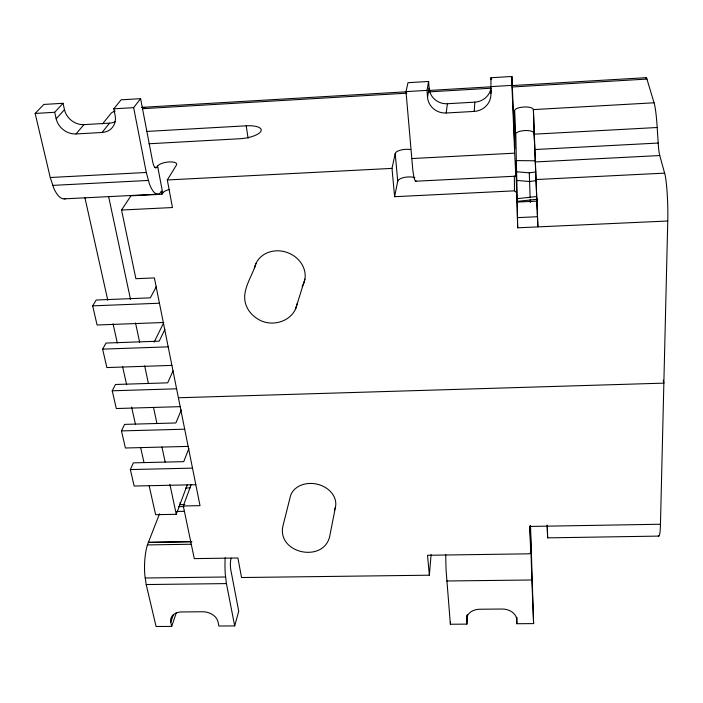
<?xml version="1.0" encoding="UTF-8"?>
<svg xmlns="http://www.w3.org/2000/svg" width="703" height="703" viewBox="0 0 703 703"><rect width="100%" height="100%" fill="white"/><g stroke="black" fill="none" stroke-linecap="round" stroke-linejoin="round"><path stroke-width="1.05" d="M658.333 535.756A32.136 2.909 87.3 0 0 660.398 526.855L667.85 217.236A36.661 3.823 88.6 0 0 665.091 174.871L659.757 155.539A24.087 2.452 89 0 1 658.869 150.565L658.737 149.467A24.087 2.452 89 0 1 658.193 143.043L657.033 124.993A47.778 4.613 88.9 0 0 654.352 103.772L646.672 78.182A33.19 3.04 89 0 0 645.486 78.376M416.097 180.899A37.224 3.278 87.2 0 1 412.819 170.161L406 91.618L407.977 82.699L428.602 81.46L427.02 90.379L427.521 97.172A17.601 16.995 4.1 0 0 446.194 112.998L474.182 111.417A17.689 17.048 -4.9 0 0 490.914 93.481L491.037 90.476M490.914 93.481L490.958 77.743L511.907 76.486L514.886 149.001L514.57 110.661A9.42 3.146 -3.4 0 1 523.893 107.005A9.42 3.146 -3.4 0 1 533.384 109.598L654.08 102.787M445.746 554.474A30.853 2.241 88.7 0 0 446.141 570.801L450.368 624.246L466.906 624.115L466.783 615.652M466.906 624.115L467.328 614.475M450.368 624.246L450.491 622.102M658.729 536.099L547.637 537.857L547.338 526.152M474.182 111.417L474.859 102.146A17.355 16.784 -6.3 0 0 490.905 88.85M191.216 484.525L183.29 505.975L194.274 558.621L237.895 557.997L241.542 577.532L429.357 575.203L431.106 554.588M446.194 112.998L447.407 103.728A17.267 16.731 3.5 0 1 429.094 88.147L428.602 81.46M415.684 181.216L515.861 176.181L515.8 162.279L517.672 227.807L667.788 221.006M427.521 97.172L429.094 88.147M335.551 506.678L329.804 535.818C324.399 563.173 277.65 553.99 282.755 526.74L290.005 497.882A23.199 18.445 12.1 0 1 318.468 484.516A23.199 18.445 12.1 0 1 334.32 510.343M516.248 192.332L514.473 190.838L394.603 196.699L397.722 181.172L395.227 153.456A9.939 3.568 -5.2 0 1 410.631 149.546M394.603 196.699L392.002 168.386L395.227 153.456M159.537 513.805L147.41 544.922A29.992 8.954 -88.8 0 0 144.783 574.667L146.189 584.545L156.084 626.514L171.708 626.391L170.785 622.322A13.515 9.912 15.4 0 1 181.602 611.953L202.71 611.759A13.533 9.965 14.7 0 1 218.035 621.935L218.87 626.03L234.688 625.907L238.721 611.215L230.786 569.773A8.225 1.96 -89.5 0 1 231.138 558.138M255.98 263.476C252.078 277.167 239.916 291.815 246.691 306.657C249.38 312.94 254.697 317.703 260.778 320.647C273.115 326.368 289.759 321.728 295.576 308.96L304.935 279.047M295.576 308.96L297.404 303.186M517.672 227.807L516.933 185.46A50.018 0.501 87.9 0 0 516.371 163.614L515.817 133.456A9.332 3.26 -3.3 0 1 524.728 130.565A9.332 3.26 -3.3 0 1 533.779 132.48L534.5 142.419M171.708 626.391L176.304 612.752M170.785 622.322L173.421 614.545M149.194 485.922L155.618 514.684L176.277 514.306L187.385 484.578M188.905 448.4L183.755 461.651L133.368 462.855L130.363 469.569L134.159 486.037L195.821 484.71M181.312 409.919L175.864 422.969L124.598 424.392L121.461 430.913L125.398 447.996L188.14 446.405M173.07 370.841L167.683 382.836L115.485 384.488L112.225 390.798L116.311 408.531L180.179 406.659M164.889 329.443L159.177 341.157L106.039 343.055L102.629 349.145L106.874 367.564L171.91 365.393M154.124 342.15L163.773 322.607M156.497 286.297L150.345 297.852L96.223 300.023L92.664 305.858L97.076 325.006L163.307 322.51M183.29 505.975L200.021 505.65L154.37 277.922L135.881 278.696L121.549 210.03L130.934 195.812L161.945 194.256L162.709 193A9.701 3.515 -9.1 0 1 169.318 189.52M121.549 210.03L172.455 207.543L167.305 179.968L176.462 165.047A9.807 3.374 -8.9 0 0 169.3 161.936A9.807 3.374 -8.9 0 0 157.595 166.049L156.813 167.261L154.642 167.376M161.945 194.256L161.339 191.058L160.231 192.868A36.319 10.457 85.2 0 1 149.352 183.676L146.286 172.472L133.649 107.647L140.6 98.666L121.101 99.826L113.789 108.816L115.125 115.362A17.724 15.255 39.5 0 1 102.076 132.48L76.038 133.948A17.751 15.114 39.8 0 1 56.17 118.789L54.693 112.295L63.042 103.297L64.474 109.694A17.426 14.904 40.3 0 0 83.938 124.624L109.519 123.148A17.399 15.044 40.1 0 0 115.406 121.593M102.076 132.48L109.519 123.148M102.497 123.913L111.109 113.288A8.735 2.645 -9 0 1 115.195 111.1M76.038 133.948L83.938 124.624M56.17 118.789L64.474 109.694M65.792 198.51A35.994 12.953 84.4 0 1 53.946 188.562L50.247 177.507L35.15 113.447L43.841 104.439L63.042 103.297M530.159 525.8L530.747 552.663L529.35 553.815L427.529 555.273L429.357 575.203M517.153 201.383L537.733 199.195M517.118 198.677L536.442 196.559M516.187 171.769L529.271 172.815L535.783 171.989M535.941 180.68L529.57 181.488L516.538 180.434M35.15 113.447L54.693 112.295M113.789 108.816L133.649 107.647M406 91.618L427.02 90.379M490.58 86.636L511.942 85.379L511.907 76.486M142.068 107.348L406.22 91.803M429.234 90.45L490.615 86.838M512.54 85.546L646.259 77.673M142.595 108.684L406.861 93.174M428.795 91.882L491.292 88.209M512.127 86.987L647.006 79.07M447.407 103.728L474.859 102.146M146.488 131.443L246.226 125.811A18.515 6.134 -7.6 0 1 260.918 131.276A18.515 6.134 -7.6 0 1 239.451 138.763L149.001 143.763M534.342 134.159L657.2 127.507M534.895 149.537L658.193 143.043M50.247 177.507L146.286 172.472M411.58 158.57L514.666 153.166L511.942 85.379M52.655 185.39L148.28 180.451M535.255 160.794L515.738 160.583M167.305 179.968L392.002 168.386M537.25 211.647L537.892 226.893L535.378 161.945L659.757 155.539M64.131 198.87L157.639 194.177M536.196 179.529L664.678 173.131M516.52 202.104L537.329 201.111M517.575 217.64L537.417 216.717M141.496 107.392L144.95 107.559M92.664 305.858L159.44 303.221M102.629 349.145L168.184 346.834M112.225 390.798L176.594 388.803M178.395 397.766L663.887 383.135L663.28 380.138M121.461 430.913L184.696 429.199M130.363 469.569L192.499 468.128M185.697 487.987L190.047 487.891M179.493 504.596A7.689 4.341 -13.1 0 0 180.443 504.613L184.81 504.526M178.483 506.661L183.896 506.555M176.673 511.459L184.291 511.309M660.486 524.236L529.693 526.45L530.747 552.663M148.351 542.285L190.434 541.609M148.386 542.444L191.963 541.749M147.41 544.922L191.102 544.236M145.108 577.998L225.522 576.996M146.189 584.545L226.436 583.595L234.688 625.907M446.765 580.986L531.846 579.984L533.603 623.605L516.854 623.728L516.635 617.375M84.887 197.578L107.796 300.286M113.042 323.828L117.339 343.082M122.586 366.606L126.628 384.717M131.61 407.09L135.415 424.137M140.644 447.574L143.974 462.486M108.587 196.383L130.512 299.373M135.538 322.976L139.651 342.282M144.669 365.868L148.307 382.959M153.535 407.512L156.954 423.531M161.954 447.029L165.135 461.976M169.906 484.402L176.277 514.306M180.012 502.557L180.443 504.613M140.6 98.666L152.674 161.752A9.886 2.847 85.2 0 0 156.813 167.261M157.595 166.049L162.709 193M515.861 176.181L514.666 153.166M226.436 583.595L225.232 573.63A30.22 7.197 -89.5 0 1 225.224 557.646M246.226 125.811L248.097 138.306M547.637 537.857L547.066 525.036M490.958 77.743L491.054 79.667M535.378 161.945L533.384 109.598L534.139 133.315M514.57 110.661L515.51 134.326M531.846 579.984L530.22 525.853M537.206 210.364L534.544 143.711M529.271 172.815L530.115 197.358M530.194 199.555L530.29 202.526M533.603 623.605L530.528 525.791M514.368 176.005L514.473 190.838M516.81 617.278L516.854 623.728M254.477 268.195A25.879 22.672 20.1 0 1 287.835 252.729A25.879 22.672 20.1 0 1 302.202 286.411M397.722 181.172A9.824 3.717 -5.2 0 1 404.392 177.411A9.824 3.717 -5.2 0 1 414.84 177.683M516.643 619.519A13.955 10.527 3.2 0 0 502.1 609.035L479.736 609.237A13.911 10.501 4.1 0 0 466.599 619.923"/></g></svg>
